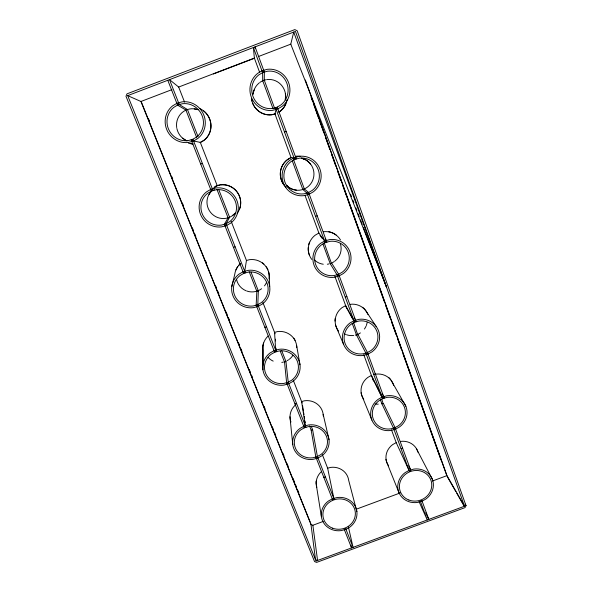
<?xml version="1.0" encoding="UTF-8"?>
<svg xmlns="http://www.w3.org/2000/svg" width="592" height="592" viewBox="0 0 592 592"><rect width="100%" height="100%" fill="white"/><g stroke="black" fill="none" stroke-linecap="round" stroke-linejoin="round"><path stroke-width="0.89" d="M262.915 365.057L262.966 345.935M262.929 369.778L262.981 350.249A16.998 16.502 -6.7 0 1 268.102 336.041M274.644 108.351L264.269 80.186L264.35 72.061L255.093 46.864L255.226 48.633M251.023 272.157L258.334 290.85L257.809 304.651L276.286 351.737M249.195 271.787L256.839 291.331L256.158 305.176L274.666 352.262M244.711 271.284L246.464 260.487L231.183 221.378M231.761 286.698L234.713 274.496A17.36 17.116 9.7 0 1 240.567 263.647M290.716 44.393L293.728 32.072L386.472 287.068L290.768 44.156L258.467 56.521M293.972 157.812L291.072 157.598L274.932 113.849L276.153 109.402M466.015 505.672L464.994 507.633L316.616 562.4L314.552 561.579L125.985 96.289L126.969 93.862L294.809 29.6L297.169 30.754L466.015 505.672L465.097 504.081M218.848 189.832L229.592 217.308L226.055 223.746L245.347 272.905M229.592 217.308L228.068 217.804L224.375 224.287L243.689 273.437M214.415 189.64L213.039 190.594L192.881 139.231M212.765 190.173L211.351 191.142L191.164 139.786M212.38 188.9L217.242 185.725L220.416 184.882A17.901 17.605 49.7 0 1 237.133 213.416M214.267 187.131L215.703 186.214M167.788 80.283L177.548 105.132L185.895 110.031L187.457 109.52L198.031 136.574M273.09 108.854L262.7 80.69L264.269 80.186M193.569 140.977L200.303 142.383L204.099 140.156A18.611 17.982 61.8 0 0 199.43 108.403M278.788 112.014L280.319 111.118A18.655 18.049 79.4 0 0 287.098 99.693M291.072 157.598L287.283 159.796A17.93 17.679 89.5 0 0 286.054 187.272M326.88 242.15L308.624 192.489L304.355 188.996L302.83 189.484L292.285 160.891M304.976 195.301L318.896 233.048L315.181 235.187A17.383 17.19 -40.7 0 0 311.777 259.437M258.334 290.85L256.839 291.331M324.12 242.639L331.431 263.381L330.203 263.706L322.929 243.978M281.703 350.642L285.98 361.594L284.523 362.06L286.617 382.684L304.355 427.824M353.616 322.714L357.731 334.769L356.532 335.087L352.144 323.188M311.296 426.344L312.598 429.688L311.163 430.147L309.527 425.966M381.766 399.119L383.054 403.492L381.877 403.803L380.323 399.585M391.49 429.859L396.203 442.638L392.666 444.599A16.398 15.362 -21.2 0 0 388.567 465.756M127.687 95.638L295.452 31.413L464.498 506.227L316.061 561.024L127.687 95.638L141.192 101.595L310.201 522.107M171.961 89.614L140.933 101.484L310.978 524.505L312.865 525.267L323.21 521.434M187.457 109.52L179.28 104.569L169.497 79.631L178.673 87.046L254.368 58.09L253.376 47.515L262.619 72.624L262.7 80.69M213.372 73.978L254.619 58.201M177.26 104.392L178.954 103.741M262.345 71.876L264.047 71.225M191.645 141.007L193.325 140.363M275.961 108.876L277.648 108.232M200.673 163.969L202.346 163.333M284.5 132.083L286.18 131.446M211.07 190.432L212.735 189.803M294.342 158.819L296.015 158.19M224.834 225.456L226.477 224.834M307.374 194.206L309.024 193.584M233.47 247.434L235.105 246.812M315.543 216.413L317.186 215.791M243.423 272.764L245.051 272.15M324.964 242.002L326.599 241.388M256.602 306.293L258.216 305.687M337.433 275.887L339.053 275.273M264.876 327.346L266.474 326.74M345.262 297.154L346.875 296.548M274.407 351.611L276.005 351.012M354.29 321.671L355.888 321.064M287.039 383.749L288.622 383.157M366.241 354.134L367.824 353.542M294.971 403.929L296.54 403.344M373.744 374.521L375.321 373.929M304.11 427.202L305.672 426.617M382.395 398.031L383.964 397.447M316.224 458.03L317.778 457.453M393.858 429.17L395.412 428.593M323.839 477.396L325.378 476.826M401.058 448.729L402.604 448.159M356.414 509.15L400.148 492.966M432.389 481.03L446.96 475.635L305.354 79.979M274.932 113.849L271.721 114.707A18.655 18.049 79.4 0 1 251.415 98.546M246.464 260.487L249.572 259.659A17.36 17.116 9.7 0 1 269.145 278.899M322.366 454.678L327.65 468.183L330.58 467.399A16.361 15.318 -13.1 0 1 348.695 480.408L356.887 511.651M302.83 189.484L306.937 193.029L325.215 242.69M325.208 239.072L326.281 240.515M318.896 233.048L324.608 241.04M319.976 235.29L322.07 238.25M365.76 310.667L376.053 326.281M331.698 263.218L338.668 274.222L356.155 321.796M330.203 263.706L337.018 274.755L354.527 322.322M464.498 506.227L446.62 475.043L311.207 96.733M447.197 476.538L455.87 491.686M456.78 493.284L463.625 505.242M391.06 380.205L405.89 406.304A18.352 17.397 -22.4 0 1 399.526 426.936L395.367 429.252L390.757 430.48A18.352 17.397 -22.4 0 1 371.85 420.039A18.352 17.397 -22.4 0 1 378.118 399.356L382.314 397.003L386.961 395.767A18.352 17.397 -22.4 0 1 405.868 406.253M354.245 317.845L355.585 320.235M353.949 320.746L345.654 305.598L341.998 307.67A17.035 16.554 -26 0 0 338.52 331.061M346.187 307.041L352.773 319.103M358.005 334.621L367.454 352.536L384.223 398.15M417.434 450.66L432.286 479.135M356.532 335.087L365.841 353.054L382.624 398.66M382.069 393.428L383.668 396.64M382.069 397.143L371.406 375.409L367.81 377.43A16.709 15.94 -22.7 0 0 363.762 399.334M381.44 396.226L371.917 376.801L363.747 354.66M383.32 403.344L395.064 427.624L410.9 470.721L409.361 471.291L393.48 428.134L381.877 403.803M408.709 465.867L410.619 469.952M396.203 442.638L409.05 470.44M425.766 512.731L428.8 519.406L421.896 500.617L420.364 501.187L427.283 519.968L419.018 501.579M336.36 327.324L343.678 344.574M362.163 396.403L371.872 420.091M387.02 462.937L398.919 492.559M148.585 118.962L149.621 121.538M171.673 176.416L172.709 178.999M182.351 203.004L183.387 205.579M192.341 227.868L193.384 230.451M194.753 233.87L195.797 236.452M205.439 260.458L206.475 263.033M215.429 285.329L216.465 287.904M217.841 291.331L218.877 293.906M226.114 311.917L227.15 314.485M228.527 317.911L229.563 320.487M238.517 342.783L239.553 345.358M240.929 348.784L241.965 351.359M249.202 369.371L250.238 371.939M251.615 375.372L252.651 377.948M264.017 406.245L265.053 408.813M272.29 426.825L273.319 429.4M274.703 432.826L275.731 435.401M282.969 453.405L284.005 455.981M287.105 463.699L288.141 466.274M292.966 478.277L294.683 482.569M295.378 484.278L296.407 486.853M297.783 490.28L298.819 492.855M305.946 427.313L288.23 382.166L285.98 361.594M178.673 87.046L184.549 102.076M200.303 142.383L217.242 185.725M262.9 302.542L275.117 333.792M293.232 380.138L302.142 402.923M185.895 110.031L196.81 137.921M216.983 189.47L228.068 217.804M280.238 351.115L284.523 362.06M350.508 194.109L351.507 196.692M352.839 200.133L353.838 202.716M355.836 207.881L356.835 210.463M358.167 213.904L359.166 216.487M360.498 219.928L362.163 224.235M363.495 227.676L386.472 287.068M277.226 107.085L296.311 158.989M275.509 107.648L294.609 159.537M293.499 159.529L304.355 188.996M254.368 58.09L259.629 72.357M334.865 276.353L346.816 308.735M372.538 378.488L373.471 381.019M311.133 97.31L312.694 101.661M313.316 103.4L318.607 118.185M319.229 119.924L323.898 132.963M325.77 138.18L329.818 149.487M331.683 154.704L335.731 166.012M337.595 171.229L341.022 180.797M342.583 185.141L346.942 197.321M347.874 199.926L361.261 237.318M361.882 239.064L367.173 253.842M367.795 255.581L373.093 270.366M373.715 272.105L379.006 286.891M379.627 288.63L384.297 301.676M385.547 305.154L390.217 318.2M391.46 321.678L396.129 334.724M397.373 338.202L401.42 349.502M402.982 353.853L440.966 459.947M323.173 414.326L329.026 439.723M348.348 526.732L353.061 547.363L345.765 528.767L344.241 529.329L351.552 547.926L350.945 545.225M327.65 468.183L333.844 498.397M312.598 429.688L317.401 456.499L334.147 499.16L332.615 499.729L315.825 457.002L311.163 430.147M296.666 345.713L299.996 364.776M316.306 484.922L321.389 516.638M302.564 405.631L303.407 411.055M303.689 412.861L303.97 414.666M304.258 416.472L304.54 418.278M304.961 420.993L305.243 422.799M305.361 425.826L301.602 401.561L304.599 400.762A16.672 15.895 -11.2 0 1 323.291 415.984M312.865 525.267L317.571 560.469L315.499 559.647L310.889 523.824M290.147 418.847L292.766 444.718M275.472 339.179L275.583 340.97M276.057 348.148L276.168 349.946M275.68 350.19L274.562 332.378L277.611 331.564A16.998 16.502 -6.7 0 1 296.799 347.437M269.138 274.436L269.715 286.602M386.791 462.367A16.369 15.333 -21.2 0 1 385.91 459.281M416.465 448.662A16.369 15.333 -21.2 0 1 417.145 450.112M400.569 441.41A16.398 15.362 -21.2 0 1 417.945 452.184M375.853 374.159A16.709 15.94 -22.7 0 1 393.658 385.407M361.978 395.944A16.68 15.91 -22.7 0 1 361.061 392.74M388.5 377.356A16.68 15.91 -22.7 0 1 390.298 379.132M378.251 404.121A15.148 14.452 -22.7 0 1 375.113 404.077M350.19 304.318A17.035 16.554 -26 0 1 367.891 314.433M367.114 322.455A15.444 15.007 -26 0 1 366.3 325.526M365.997 326.259A15.444 15.007 -26 0 1 364.406 329.026M360.395 332.911A15.444 15.007 -26 0 1 355.252 335.161M353.676 335.457A15.444 15.007 -26 0 1 346.579 334.769M345.839 334.487A15.444 15.007 -26 0 1 344.403 333.821M336.219 326.991A16.998 16.524 -26 0 1 335.435 324.52M335.02 321.079A16.998 16.524 -26 0 1 335.198 318.466M362.496 307.292A16.998 16.524 -26 0 1 365.56 310.363M323.521 231.746A17.383 17.19 -40.7 0 1 340.467 239.901M340.319 243.519A15.762 15.584 -40.8 0 1 334.85 261.131M334.184 261.612A15.762 15.584 -40.8 0 1 332.038 262.833M328.952 263.921A15.762 15.584 -40.8 0 1 327.346 264.217M323.262 264.224A15.762 15.584 -40.8 0 1 314.574 260.095M309.461 255.352A17.346 17.153 -40.8 0 1 308.254 247.397M308.698 244.725A17.346 17.153 -40.8 0 1 309.557 242.143M328.819 231.738A17.346 17.153 -40.8 0 1 336.167 235.046M193.192 143.871A18.611 17.982 61.8 0 1 188.508 143.212M290.953 422.074A16.672 15.895 -11.2 0 1 295.911 404.551M316.816 487.275A16.361 15.318 -13.1 0 1 321.397 471.646M295.785 156.266A17.93 17.679 89.5 0 1 300.418 156.295M286.306 185.207A16.258 16.021 89.4 0 0 311.784 182.218A16.258 16.021 89.4 0 0 301.779 158.249A16.191 15.962 89.3 0 1 310.585 164.28M253.05 94.039A16.909 16.361 79.4 0 1 259.281 82.858M259.969 82.347A16.909 16.361 79.4 0 1 266.289 79.705M267.133 79.58A16.909 16.361 79.4 0 1 285.536 98.775M187.005 140.911A16.872 16.302 61.8 0 1 176.86 128.457M176.712 127.598A16.872 16.302 61.8 0 1 185.555 110.304M187.131 109.646A16.872 16.302 61.8 0 1 198.15 109.749M266.518 282.362A15.732 15.518 9.8 0 1 264.483 285.862M261.605 288.718A15.732 15.518 9.8 0 1 258.075 290.739M257.313 291.027A15.732 15.518 9.8 0 1 246.842 291.057M246.08 290.776A15.732 15.518 9.8 0 1 236.526 279.32M235.379 212.965A16.228 15.962 49.7 0 1 212.136 214.089A16.228 15.962 49.7 0 1 211.803 190.728M292.899 355.318A15.407 14.963 -6.7 0 1 289.148 359.381M288.496 359.84A15.407 14.963 -6.7 0 1 287.12 360.661M283.383 362.082A15.407 14.963 -6.7 0 1 281.807 362.378M273.193 361.12A15.407 14.963 -6.7 0 1 268.109 357.383M275.502 113.864A18.618 18.012 79.4 0 1 252.688 103.356M251.911 101.054A18.618 18.012 79.4 0 1 251.563 99.463M285.951 103.674A18.618 18.012 79.4 0 1 279.002 112.125M285.381 97.865A16.687 16.147 79.3 0 1 285.233 99.604M253.102 94.209A16.842 16.295 79.4 0 1 254.205 89.977M285.337 93.825A16.842 16.295 79.4 0 1 285.3 99.959M296.422 190.091A16.191 15.962 89.3 0 1 286.75 185.636M288.459 186.961A16.051 15.814 89.2 0 1 286.535 185.37M301.358 158.234A16.051 15.814 89.2 0 1 304.473 159.396M283.938 184.904A17.901 17.642 89.4 0 1 291.249 157.457M216.036 186.014A17.864 17.568 49.7 0 1 219.588 184.963M220.498 184.822A17.864 17.568 49.7 0 1 240.596 204.862M240.463 205.772A17.864 17.568 49.7 0 1 239.449 209.316M209.05 194.516A16.162 15.895 49.8 0 1 211.477 191.127M234.883 213.409A16.162 15.895 49.8 0 1 232.36 215.562M235.897 269.937A17.323 17.087 9.8 0 1 237.607 266.777M238.694 265.349A17.323 17.087 9.8 0 1 240.611 263.433M262.463 262.848A17.323 17.087 9.8 0 1 263.847 264.017M266.208 266.74A17.323 17.087 9.8 0 1 267.947 269.893M268.553 271.573A17.323 17.087 9.8 0 1 269.123 274.2M262.966 345.565A16.961 16.465 -6.7 0 1 263.514 343.02M293.795 338.165A16.961 16.465 -6.7 0 1 295.119 340.415M316.209 484.308A16.332 15.288 -13.1 0 1 316.15 481.096M290.095 418.344A16.635 15.866 -11.2 0 1 289.962 416.694M192.541 143.871A18.574 17.945 61.8 0 1 190.979 143.723M203.707 110.963A18.574 17.945 61.8 0 1 207.933 136.197M207.489 136.833A18.574 17.945 61.8 0 1 200.192 142.546M185.688 140.171A16.798 16.236 61.8 0 1 182.839 138.173M194.28 108.987A16.798 16.236 61.8 0 1 196.833 109.439M177.112 103.193L172.612 105.85A20.631 19.906 61 0 0 166.863 129.863A20.631 19.906 61 0 0 188.3 142.465L193.31 141.133L197.772 138.513A20.631 19.906 61 0 0 203.604 114.5A20.631 19.906 61 0 0 182.166 101.846L177.112 103.193M177.859 104.947L173.782 107.359A18.744 18.078 61 0 0 168.55 129.174A18.744 18.078 61 0 0 188.027 140.622L192.57 139.409L196.625 137.033A18.744 18.078 61 0 0 201.924 115.218A18.744 18.078 61 0 0 182.454 103.726L177.859 104.947M262.219 70.67L257.683 73.341A20.69 19.98 79.6 0 0 251.474 97.576A20.69 19.98 79.6 0 0 272.601 110.349L277.611 109.009L282.11 106.375A20.69 19.98 79.6 0 0 288.408 82.14A20.69 19.98 79.6 0 0 267.288 69.316L262.219 70.67M262.929 72.439L258.815 74.866A18.789 18.152 79.6 0 0 253.169 96.881A18.789 18.152 79.6 0 0 272.357 108.484L276.915 107.27L281.008 104.873A18.789 18.152 79.6 0 0 286.713 82.865A18.789 18.152 79.6 0 0 267.532 71.218L262.929 72.439M210.937 189.285L206.527 191.852A19.773 19.432 47.1 0 0 221.556 226.877L226.455 225.567L230.828 223.036A19.773 19.432 47.1 0 0 215.88 187.967L210.937 189.285M211.655 190.964L207.651 193.295A17.96 17.656 47 0 0 221.297 225.108L225.752 223.924L229.726 221.623A17.96 17.656 47 0 0 216.147 189.766L211.655 190.964M294.231 157.664L289.791 160.247A19.802 19.529 -88.6 0 0 304.081 195.634L308.987 194.324L313.397 191.778A19.802 19.529 -88.6 0 0 299.189 156.34L294.231 157.664M294.92 159.359L290.879 161.697A17.989 17.738 -88.5 0 0 303.859 193.85L308.314 192.659L312.324 190.35A17.989 17.738 -88.5 0 0 299.411 158.16L294.92 159.359M243.305 271.661L238.976 274.148A19.136 18.818 7.1 0 0 253.391 307.677L258.186 306.397L262.471 303.948A19.136 18.818 7.1 0 0 248.137 270.366L243.305 271.661M243.985 273.267L240.063 275.524A17.383 17.094 7.1 0 0 253.154 305.983L257.505 304.821L261.405 302.593A17.383 17.094 7.1 0 0 248.381 272.098L243.985 273.267M324.867 240.892L320.509 243.393A19.166 18.9 -37.5 0 0 334.214 277.271L339.009 275.99L343.338 273.526A19.166 18.9 -37.5 0 0 329.714 239.597L324.867 240.892M325.519 242.513L321.56 244.785A17.412 17.168 -37.5 0 0 334.006 275.561L338.372 274.399L342.302 272.157A17.412 17.168 -37.5 0 0 329.922 241.344L325.519 242.513M274.296 350.553L270.056 352.965A18.7 18.063 -7.2 0 0 264.187 374.262A18.7 18.063 -7.2 0 0 283.894 385.096L288.585 383.838L292.796 381.463A18.7 18.063 -7.2 0 0 298.731 360.165A18.7 18.063 -7.2 0 0 279.032 349.295L274.296 350.553M274.954 352.092L271.106 354.282A16.983 16.406 -7.2 0 0 265.771 373.633A16.983 16.406 -7.2 0 0 283.672 383.468L287.934 382.328L291.76 380.168A16.983 16.406 -7.2 0 0 297.147 360.817A16.983 16.406 -7.2 0 0 279.254 350.945L274.954 352.092M354.201 320.598L349.924 323.025A18.744 18.13 -25.4 0 0 343.656 344.514A18.744 18.13 -25.4 0 0 363.081 355.481L367.78 354.231L372.02 351.84A18.744 18.13 -25.4 0 0 378.362 330.343A18.744 18.13 -25.4 0 0 358.944 319.332L354.201 320.598M354.823 322.152L350.945 324.357A17.027 16.472 -25.4 0 0 345.247 343.878A17.027 16.472 -25.4 0 0 362.889 353.838L367.158 352.699L371.021 350.531A17.027 16.472 -25.4 0 0 376.771 331.009A17.027 16.472 -25.4 0 0 359.137 321.005L354.823 322.152M304.014 426.188L299.848 428.519A18.308 17.338 -11.3 0 0 293.965 449.025A18.308 17.338 -11.3 0 0 313.146 459.34L317.741 458.112L321.87 455.803A18.308 17.338 -11.3 0 0 327.827 435.298A18.308 17.338 -11.3 0 0 308.647 424.952L304.014 426.188M304.643 427.661L300.869 429.785A16.628 15.747 -11.3 0 0 295.519 448.41A16.628 15.747 -11.3 0 0 312.939 457.779L317.112 456.661L320.871 454.567A16.628 15.747 -11.3 0 0 326.273 435.941A16.628 15.747 -11.3 0 0 308.854 426.536L304.643 427.661M382.92 398.497L379.109 400.629A16.672 15.799 -22.4 0 0 373.411 419.417A16.672 15.799 -22.4 0 0 390.587 428.904L394.768 427.787L398.557 425.678A16.672 15.799 -22.4 0 0 404.314 406.889A16.672 15.799 -22.4 0 0 387.138 397.365L382.92 398.497M332.519 498.753L328.434 501.017A17.93 16.643 -13.2 0 0 322.536 520.775A17.93 16.643 -13.2 0 0 341.221 530.595L345.721 529.396L349.776 527.154A17.93 16.643 -13.2 0 0 355.748 507.403A17.93 16.643 -13.2 0 0 337.063 497.539L332.519 498.753M409.294 470.307L405.172 472.586A17.982 16.702 -21 0 0 398.904 492.507A17.982 16.702 -21 0 0 417.33 502.46L421.837 501.254L425.929 499.004A17.982 16.702 -21 0 0 432.264 479.083A17.982 16.702 -21 0 0 413.845 469.086L409.294 470.307M408.835 500.018A16.332 15.17 -21 0 0 431.694 483.597A16.332 15.17 -21 0 0 406.208 473.748A16.332 15.17 -21 0 0 408.835 500.018M332.645 528.197A16.287 15.118 -13.2 0 0 355.267 511.88A16.287 15.118 -13.2 0 0 329.492 502.171A16.287 15.118 -13.2 0 0 332.645 528.197"/></g></svg>
